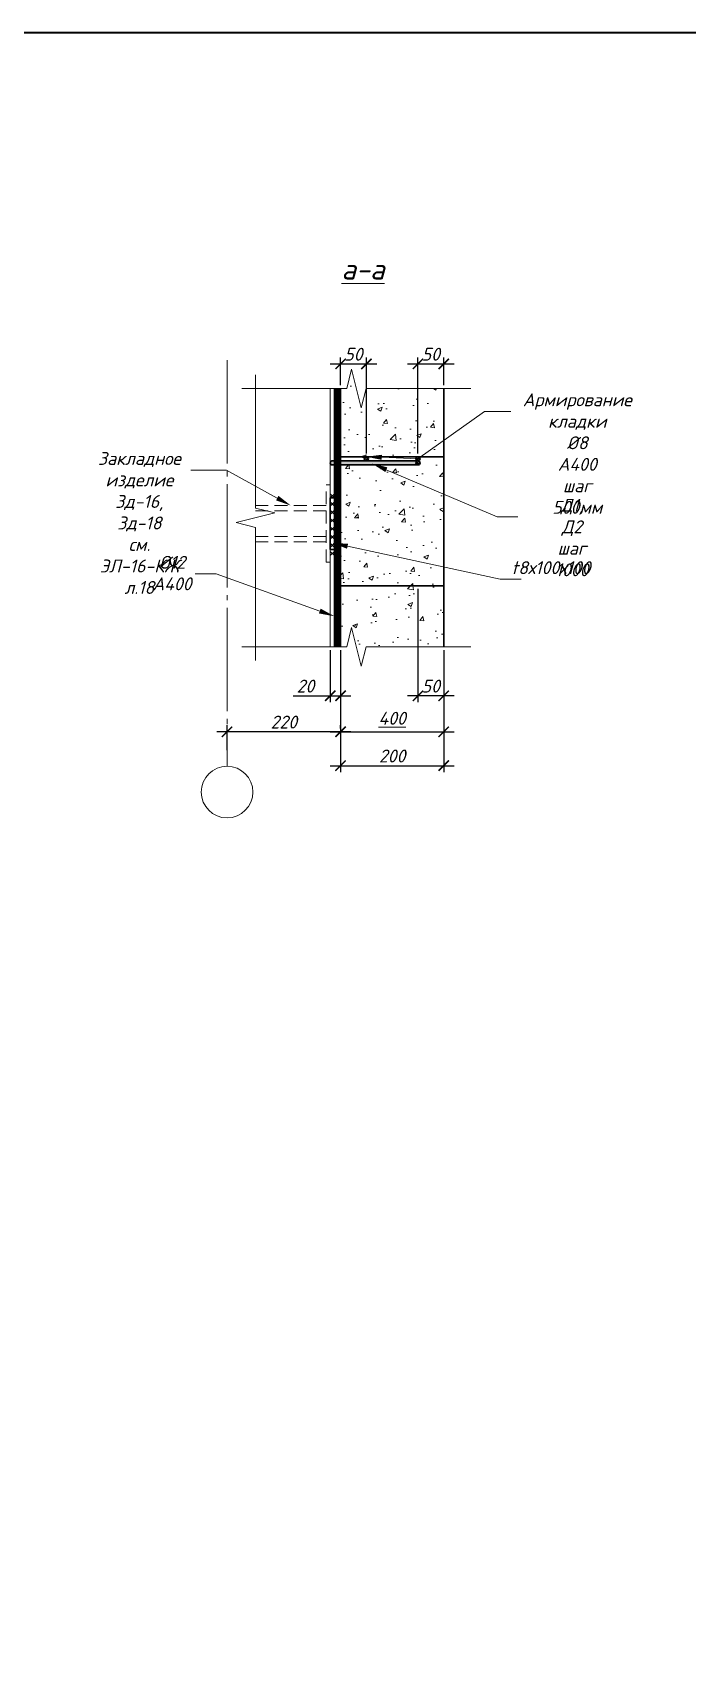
# Model space of a CAD drawing. Header units: millimetres. Extents: x -1807136 to 121189, y 23614 to 410608.
# Drawn here: x 17921 to 19191, y 33301 to 36443 of the extents above; entities that cross this region are included whole.
import ezdxf
from ezdxf import colors
from ezdxf.entities.mleader import LeaderData, LeaderLine
from ezdxf.enums import TextEntityAlignment as Align
from ezdxf.math import Vec2, Vec3

# ---------------------------------------------------------------- set-up
doc = ezdxf.new("R2010")
doc.units = ezdxf.units.MM
doc.header["$PDMODE"] = 3
doc.linetypes.add('DASHED2', pattern=[0.375, 0.25, -0.125])
doc.linetypes.add('GOST2.303 5', pattern=[24, 20, -1.5, 1, -1.5])
doc.layers.get('0').update_dxf_attribs({"lineweight": 5})
doc.layers.get('Defpoints').update_dxf_attribs({"lineweight": 0})
for name, color, linetype, lineweight in [('!!!Металл разрез', 7, 'Continuous', 35), ('#Cварка', 96, 'Continuous', 30), ('#Dimensions', 7, 'Continuous', 9), ('#Арматура', 152, 'Continuous', 30), ('#Бетон вид', 22, 'Continuous', 18), ('#Выноски', 7, 'Continuous', 15), ('#Газобетон', 152, 'Continuous', 35), ('#Оси', 7, 'Continuous', 9), ('k_ Размеры', 7, 'Continuous', 15)]:
    doc.layers.add(name, color=color, linetype=linetype, lineweight=lineweight)
doc.layers.add('#Hatch', color=7, linetype='Continuous', lineweight=5, true_color=0x525252)
doc.layers.add('#Арматура вид_2', color=7, linetype='Continuous', lineweight=35, true_color=0x616161)
doc.styles.add('STEP PR', font='isocpeui.ttf')
doc.dimstyles.new('SPDS', dxfattribs={"dimscale": 10, "dimtxt": 2.5, "dimasz": 2, "dimexe": 1.25, "dimexo": 0.625, "dimtad": 1, "dimdec": 0, "dimrnd": 0.001, "dimtxsty": 'STEP PR', "dimblk": 'ARCHTICK', "dimcen": 2.5, "dimdle": 2, "dimclrd": 256, "dimclre": 256, "dimclrt": 7, "dimadec": 0, "dimazin": 2, "dimtfac": 0.75, "dimtdec": 0, "dimtmove": 1, "dimatfit": 3, "dimfxl": 1, "dimtolj": 1, "dimarcsym": 1})

# ---------------------------------------------------------------- blocks, each defined once
blk = doc.blocks.new('*U239')
at = {"color": 0, "linetype": 'ByBlock', "lineweight": -2}
for p, q in [((6.76, 0), (7.08, 1.25)), ((7.08, 1.25), (7.7, -1.25)), ((6.76, 0), (0, 0)), ((7.7, -1.25), (8.01, 0)), ((14.78, 0), (8.01, 0))]:
    blk.add_line(p, q, dxfattribs=at)
blk = doc.blocks.new('*U240')
at = {"color": 0, "linetype": 'ByBlock', "lineweight": -2}
for p, q in [((6.77, 0), (7.08, 1.25)), ((7.08, 1.25), (7.71, -1.25)), ((6.77, 0), (0, 0)), ((7.71, -1.25), (8.02, 0)), ((14.79, 0), (8.02, 0))]:
    blk.add_line(p, q, dxfattribs=at)
blk = doc.blocks.new('Г.б.250х200')
at = {"layer": '#Hatch'}
h = blk.add_hatch(dxfattribs=at)
h.set_pattern_fill('AR-CONC', color=256, scale=0.5)
h.paths.add_polyline_path([(200, 250), (0, 250), (0, 0), (200, 0)])
at = {"layer": '#Газобетон'}
blk.add_lwpolyline([(0, 0), (200, 0), (200, 250), (0, 250)], close=True, dxfattribs=at)
blk = doc.blocks.new('*U46')
at = {"layer": '#Арматура', "lineweight": 0}
h = blk.add_hatch(dxfattribs=at)
h.set_pattern_fill('ANSI31', scale=0.8)
edge = h.paths.add_edge_path()
edge.add_arc((0, 4), 4, 0, 360)
blk.add_circle((0, 4), 4)
blk = doc.blocks.new('*U267')
at = {"color": 0, "linetype": 'ByBlock', "lineweight": -2}
for p, q in [((8.6, 0), (8.91, 1.25)), ((8.91, 1.25), (9.53, -1.25)), ((8.6, 0), (0, 0)), ((9.53, -1.25), (9.85, 0)), ((18.44, 0), (9.85, 0))]:
    blk.add_line(p, q, dxfattribs=at)
blk = doc.blocks.new('*U265')
for p, q in [((-0.5, 0.5), (0.5, -0.5)), ((0.5, 0.5), (-0.5, -0.5)), ((1.5, 0.5), (2.5, -0.5)), ((2.5, 0.5), (1.5, -0.5)), ((3.5, 0.5), (4.5, -0.5)), ((4.5, 0.5), (3.5, -0.5)), ((5.5, 0.5), (6.5, -0.5)), ((6.5, 0.5), (5.5, -0.5)), ((7.5, 0.5), (8.5, -0.5)), ((8.5, 0.5), (7.5, -0.5)), ((9.5, 0.5), (10.5, -0.5)), ((10.5, 0.5), (9.5, -0.5)), ((11.5, 0.5), (12.5, -0.5)), ((12.5, 0.5), (11.5, -0.5))]:
    blk.add_line(p, q)
blk = doc.blocks.new('*U266')
for p, q in [((-0.5, 0.5), (0.5, -0.5)), ((0.5, 0.5), (-0.5, -0.5)), ((1.5, 0.5), (2.5, -0.5)), ((2.5, 0.5), (1.5, -0.5)), ((3.5, 0.5), (4.5, -0.5)), ((4.5, 0.5), (3.5, -0.5)), ((5.5, 0.5), (6.5, -0.5)), ((6.5, 0.5), (5.5, -0.5)), ((7.5, 0.5), (8.5, -0.5)), ((8.5, 0.5), (7.5, -0.5)), ((9.5, 0.5), (10.5, -0.5)), ((10.5, 0.5), (9.5, -0.5)), ((11.5, 0.5), (12.5, -0.5)), ((12.5, 0.5), (11.5, -0.5)), ((13.5, 0.5), (14.5, -0.5)), ((14.5, 0.5), (13.5, -0.5))]:
    blk.add_line(p, q)
blk = doc.blocks.new('_ArchTick')
at = {"color": 0, "linetype": 'ByBlock', "const_width": 0.15}
blk.add_lwpolyline([(-0.5, -0.5), (0.5, 0.5)], dxfattribs=at)
blk = doc.blocks.new('*D273')
at = {"layer": 'Defpoints', "color": 0, "transparency": 16777216}
for p in [(18498.1, 35252), (18518.1, 35252), (18518.1, 35157.1)]:
    blk.add_point(p, dxfattribs=at)
at = {"layer": 'k_ Размеры', "lineweight": -2, "transparency": 16777216}
for p, q in [((18498.1, 35245.8), (18498.1, 35144.6)), ((18518.1, 35245.8), (18518.1, 35144.6)), ((18426.4, 35157.1), (18498.1, 35157.1)), ((18478.1, 35157.1), (18538.1, 35157.1))]:
    blk.add_line(p, q, dxfattribs=at)
at = {"layer": 'k_ Размеры', "lineweight": -2, "transparency": 16777216, "xscale": 20, "yscale": 20, "zscale": 20, "rotation": 180}
blk.add_blockref('_ArchTick', (18498.1, 35157.1), dxfattribs=at)
at = {"layer": 'k_ Размеры', "lineweight": -2, "transparency": 16777216, "xscale": 20, "yscale": 20, "zscale": 20}
blk.add_blockref('_ArchTick', (18518.1, 35157.1), dxfattribs=at)
at = {"layer": 'k_ Размеры', "color": 7, "transparency": 16777216, "insert": (18450.1, 35175.9), "char_height": 25, "attachment_point": 5, "style": 'STEP PR'}
blk.add_mtext('\\A1;20', dxfattribs=at)
blk = doc.blocks.new('*D274')
at = {"layer": 'Defpoints', "color": 0, "transparency": 16777216}
for p in [(18518.1, 35252), (18718.1, 35252), (18718.1, 35087.4)]:
    blk.add_point(p, dxfattribs=at)
at = {"layer": 'k_ Размеры', "lineweight": -2, "transparency": 16777216}
for p, q in [((18518.1, 35245.8), (18518.1, 35074.9)), ((18718.1, 35245.8), (18718.1, 35074.9)), ((18498.1, 35087.4), (18738.1, 35087.4))]:
    blk.add_line(p, q, dxfattribs=at)
at = {"layer": 'k_ Размеры', "lineweight": -2, "transparency": 16777216, "xscale": 20, "yscale": 20, "zscale": 20, "rotation": 180}
blk.add_blockref('_ArchTick', (18518.1, 35087.4), dxfattribs=at)
at = {"layer": 'k_ Размеры', "lineweight": -2, "transparency": 16777216, "xscale": 20, "yscale": 20, "zscale": 20}
blk.add_blockref('_ArchTick', (18718.1, 35087.4), dxfattribs=at)
at = {"layer": 'k_ Размеры', "color": 7, "transparency": 16777216, "insert": (18618.1, 35113.6), "char_height": 25, "attachment_point": 5, "style": 'STEP PR'}
blk.add_mtext('\\A1;\\L400', dxfattribs=at)
blk = doc.blocks.new('*D275')
at = {"layer": 'Defpoints', "color": 0, "transparency": 16777216}
for p in [(18298.1, 35087.4), (18518.1, 35087.4), (18298.1, 35045.5)]:
    blk.add_point(p, dxfattribs=at)
at = {"layer": 'k_ Размеры', "lineweight": -2, "transparency": 16777216}
for p, q in [((18298.1, 35051.7), (18298.1, 35099.9)), ((18518.1, 35093.7), (18518.1, 35099.9)), ((18538.1, 35087.4), (18278.1, 35087.4))]:
    blk.add_line(p, q, dxfattribs=at)
at = {"layer": 'k_ Размеры', "lineweight": -2, "transparency": 16777216, "xscale": 20, "yscale": 20, "zscale": 20, "rotation": 180}
blk.add_blockref('_ArchTick', (18298.1, 35087.4), dxfattribs=at)
at = {"layer": 'k_ Размеры', "lineweight": -2, "transparency": 16777216, "xscale": 20, "yscale": 20, "zscale": 20}
blk.add_blockref('_ArchTick', (18518.1, 35087.4), dxfattribs=at)
at = {"layer": 'k_ Размеры', "color": 7, "transparency": 16777216, "insert": (18408.1, 35106.2), "char_height": 25, "attachment_point": 5, "style": 'STEP PR'}
blk.add_mtext('\\A1;220', dxfattribs=at)
blk = doc.blocks.new('*D281')
at = {"layer": 'Defpoints', "color": 0, "transparency": 16777216}
for p in [(18568.1, 35800.4), (18518.1, 35752.7), (18568.1, 35620.5)]:
    blk.add_point(p, dxfattribs=at)
at = {"layer": 'k_ Размеры', "lineweight": -2, "transparency": 16777216}
for p, q in [((18498.1, 35800.4), (18588.1, 35800.4)), ((18518.1, 35759), (18518.1, 35812.9)), ((18568.1, 35626.8), (18568.1, 35812.9))]:
    blk.add_line(p, q, dxfattribs=at)
at = {"layer": 'k_ Размеры', "lineweight": -2, "transparency": 16777216, "xscale": 20, "yscale": 20, "zscale": 20, "rotation": 180}
blk.add_blockref('_ArchTick', (18518.1, 35800.4), dxfattribs=at)
at = {"layer": 'k_ Размеры', "lineweight": -2, "transparency": 16777216, "xscale": 20, "yscale": 20, "zscale": 20}
blk.add_blockref('_ArchTick', (18568.1, 35800.4), dxfattribs=at)
at = {"layer": 'k_ Размеры', "color": 7, "transparency": 16777216, "insert": (18543.1, 35819.1), "char_height": 25, "attachment_point": 5, "style": 'STEP PR'}
blk.add_mtext('\\A1;50', dxfattribs=at)
blk = doc.blocks.new('*D282')
at = {"layer": 'Defpoints', "color": 0, "transparency": 16777216}
for p in [(18718.1, 35800.4), (18718.1, 35752.7), (18668.1, 35620.5)]:
    blk.add_point(p, dxfattribs=at)
at = {"layer": 'k_ Размеры', "lineweight": -2, "transparency": 16777216}
for p, q in [((18648.1, 35800.4), (18738.1, 35800.4)), ((18668.1, 35626.8), (18668.1, 35812.9)), ((18718.1, 35759), (18718.1, 35812.9))]:
    blk.add_line(p, q, dxfattribs=at)
at = {"layer": 'k_ Размеры', "lineweight": -2, "transparency": 16777216, "xscale": 20, "yscale": 20, "zscale": 20, "rotation": 180}
blk.add_blockref('_ArchTick', (18668.1, 35800.4), dxfattribs=at)
at = {"layer": 'k_ Размеры', "lineweight": -2, "transparency": 16777216, "xscale": 20, "yscale": 20, "zscale": 20}
blk.add_blockref('_ArchTick', (18718.1, 35800.4), dxfattribs=at)
at = {"layer": 'k_ Размеры', "color": 7, "transparency": 16777216, "insert": (18693.1, 35819.1), "char_height": 25, "attachment_point": 5, "style": 'STEP PR'}
blk.add_mtext('\\A1;50', dxfattribs=at)
blk = doc.blocks.new('*D283')
at = {"layer": 'Defpoints', "color": 0, "transparency": 16777216}
for p in [(18668.1, 35370.5), (18718.1, 35252), (18668.1, 35157.1)]:
    blk.add_point(p, dxfattribs=at)
at = {"layer": 'k_ Размеры', "lineweight": -2, "transparency": 16777216}
for p, q in [((18668.1, 35364.3), (18668.1, 35144.6)), ((18718.1, 35245.8), (18718.1, 35144.6)), ((18738.1, 35157.1), (18648.1, 35157.1))]:
    blk.add_line(p, q, dxfattribs=at)
at = {"layer": 'k_ Размеры', "lineweight": -2, "transparency": 16777216, "xscale": 20, "yscale": 20, "zscale": 20, "rotation": 180}
blk.add_blockref('_ArchTick', (18668.1, 35157.1), dxfattribs=at)
at = {"layer": 'k_ Размеры', "lineweight": -2, "transparency": 16777216, "xscale": 20, "yscale": 20, "zscale": 20}
blk.add_blockref('_ArchTick', (18718.1, 35157.1), dxfattribs=at)
at = {"layer": 'k_ Размеры', "color": 7, "transparency": 16777216, "insert": (18693.1, 35175.9), "char_height": 25, "attachment_point": 5, "style": 'STEP PR'}
blk.add_mtext('\\A1;50', dxfattribs=at)
blk = doc.blocks.new('*D332')
at = {"layer": 'Defpoints', "color": 0, "transparency": 16777216}
for p in [(18518.1, 35252), (18718.1, 35252), (18718.1, 35021.7)]:
    blk.add_point(p, dxfattribs=at)
at = {"layer": 'k_ Размеры', "lineweight": -2, "transparency": 16777216}
for p, q in [((18518.1, 35245.8), (18518.1, 35009.2)), ((18718.1, 35245.8), (18718.1, 35009.2)), ((18498.1, 35021.7), (18738.1, 35021.7))]:
    blk.add_line(p, q, dxfattribs=at)
at = {"layer": 'k_ Размеры', "lineweight": -2, "transparency": 16777216, "xscale": 20, "yscale": 20, "zscale": 20, "rotation": 180}
blk.add_blockref('_ArchTick', (18518.1, 35021.7), dxfattribs=at)
at = {"layer": 'k_ Размеры', "lineweight": -2, "transparency": 16777216, "xscale": 20, "yscale": 20, "zscale": 20}
blk.add_blockref('_ArchTick', (18718.1, 35021.7), dxfattribs=at)
at = {"layer": 'k_ Размеры', "color": 7, "transparency": 16777216, "insert": (18618.1, 35040.4), "char_height": 25, "attachment_point": 5, "style": 'STEP PR'}
blk.add_mtext('\\A1;200', dxfattribs=at)

msp = doc.modelspace()

# ---------------------------------------------------------------- hatches: boundary and pattern name
at = {"layer": '#Hatch'}
h = msp.add_hatch(dxfattribs=at)
h.set_pattern_fill('AR-CONC', color=256, scale=0.5)
h.paths.add_polyline_path([(18529.9, 35752.7), (18518.1, 35752.7), (18518.1, 35620.5), (18718.1, 35620.5), (18718.1, 35752.7), (18567.4, 35752.7), (18558.1, 35715.2), (18539.3, 35790.2)])
h = msp.add_hatch(dxfattribs=at)
h.set_pattern_fill('AR-CONC', color=256, scale=0.5)
h.paths.add_polyline_path([(18567.6, 35252), (18718.1, 35252), (18718.1, 35370.5), (18518.1, 35370.5), (18518.1, 35252), (18530.1, 35252), (18539.4, 35289.5), (18558.2, 35214.5)])
at = {"layer": '#Арматура вид_2'}
h = msp.add_hatch(color=256, dxfattribs=at)
h.dxf.hatch_style = 1
edge = h.paths.add_edge_path()
edge.add_line((18668.1, 35612.5), (18502.1, 35612.5))
edge.add_arc((18502.1, 35608.5), 4, -180, 90, ccw=False)
edge.add_arc((18502.1, 35608.5), 4, -90, 180, ccw=False)
edge.add_line((18502.1, 35604.5), (18668.1, 35604.5))
edge.add_arc((18668.1, 35608.5), 4, 180, 270, ccw=False)
edge.add_arc((18668.1, 35608.5), 4, 90, 180, ccw=False)

# ---------------------------------------------------------------- linework, layer by layer
at = {"layer": '!!!Металл разрез'}
msp.add_lwpolyline([(18498.1, 35440.8), (18506.1, 35440.8), (18506.1, 35540.8), (18498.1, 35540.8)], close=True, dxfattribs=at)
at = {"layer": '#Арматура'}
for points in [[(18506.1, 35252), (18506.1, 35752.7)], [(18518.1, 35252), (18518.1, 35752.7)], [(18668.1, 35612.5), (18502.1, 35612.5)], [(18668.1, 35604.5), (18502.1, 35604.5)]]:
    msp.add_lwpolyline(points, dxfattribs=at)
msp.add_arc((18502.1, 35608.5), 4, 90, 270, dxfattribs=at)
at = {"layer": '#Арматура вид_2', "const_width": 12}
msp.add_lwpolyline([(18512.1, 35252), (18512.1, 35752.7)], dxfattribs=at)
at = {"layer": '#Бетон вид'}
msp.add_lwpolyline([(18498.1, 35252), (18498.1, 35752.7)], dxfattribs=at)
at = {"layer": '#Газобетон'}
for points in [[(18518.1, 35752.7), (18518.1, 35620.5), (18718.1, 35620.5), (18718.1, 35752.7)], [(18718.1, 35252), (18718.1, 35370.5), (18518.1, 35370.5), (18518.1, 35252)]]:
    msp.add_lwpolyline(points, dxfattribs=at)
at = {"layer": '#Оси', "linetype": 'GOST2.303 5', "ltscale": 10}
msp.add_lwpolyline([(18298.1, 35807.3), (18298.1, 35045.5), (18298.1, 35020.5)], dxfattribs=at)
at = {"layer": '#Оси', "linetype": 'Continuous', "ltscale": 100}
msp.add_circle((18298.1, 34970.5), 50, dxfattribs=at)
at = {"color": 3, "lineweight": 40}
msp.add_lwpolyline([(13722.6, 36442.8), (24318.1, 36442.8), (24318.1, 28653.3), (13722.6, 28653.3)], close=True, dxfattribs=at)
at = {"linetype": 'DASHED2', "ltscale": 100}
for points in [[(18498.1, 35565.8), (18490.1, 35565.8)], [(18490.1, 35525.8), (18353.2, 35525.8)], [(18490.1, 35515.8), (18353.2, 35515.8)], [(18490.1, 35465.8), (18353.2, 35465.8)], [(18490.1, 35455.8), (18353.2, 35455.8)], [(18498.1, 35415.8), (18490.1, 35415.8)]]:
    msp.add_lwpolyline(points, dxfattribs=at)
msp.add_lwpolyline([(18490.1, 35565.8), (18498.1, 35565.8), (18498.1, 35415.8), (18490.1, 35415.8)], close=True, dxfattribs=at)

# ---------------------------------------------------------------- block references
at = {"layer": '#Cварка', "xscale": -8, "yscale": -8, "zscale": -8, "rotation": 90}
for name, p in [('*U266', (18502.1, 35544.8)), ('*U265', (18510.1, 35540))]:
    msp.add_blockref(name, p, dxfattribs=at)
at = {"layer": '#Арматура', "xscale": -1}
for p in [(18568.1, 35612.5), (18668.1, 35612.5), (18668.1, 35604.5)]:
    msp.add_blockref('*U46', p, dxfattribs=at)
at = {"layer": '#Газобетон'}
msp.add_blockref('Г.б.250х200', (18518.1, 35370.5), dxfattribs=at)
at = {"xscale": -30, "yscale": -30, "zscale": -30}
for name, p in [('*U239', (18770.4, 35752.7)), ('*U240', (18770.6, 35252))]:
    msp.add_blockref(name, p, dxfattribs=at)
at = {"xscale": -30, "yscale": -30, "zscale": -30, "rotation": 90}
msp.add_blockref('*U267', (18353.2, 35779), dxfattribs=at)

# ---------------------------------------------------------------- texts
at = {"layer": '#Dimensions', "style": 'STEP PR'}
msp.add_text('%%Uа-а', height=40, dxfattribs=at).set_placement((18561.5, 35963.9), align=Align.CENTER)

# ---------------------------------------------------------------- dimensions: what is measured, and where the dimension line sits
at = {"layer": 'k_ Размеры'}
for base, p1, p2, picture, middle in [((18568.1, 35800.4), (18518.1, 35752.7), (18568.1, 35620.5), '*D281', (18543.1, 35819.1)), ((18718.1, 35800.4), (18668.1, 35620.5), (18718.1, 35752.7), '*D282', (18693.1, 35819.1)), ((18668.1, 35157.1), (18718.1, 35252), (18668.1, 35370.5), '*D283', (18693.1, 35175.9)), ((18718.1, 35021.7), (18518.1, 35252), (18718.1, 35252), '*D332', (18618.1, 35040.4)), ((18298.1, 35087.4), (18518.1, 35087.4), (18298.1, 35045.5), '*D275', (18408.1, 35106.2))]:
    dim = msp.add_linear_dim(base=base, p1=p1, p2=p2, dimstyle='SPDS', dxfattribs=at)
    dim.commit()
    dim.dimension.update_dxf_attribs({"geometry": picture, "text_midpoint": middle})
dim = msp.add_linear_dim(base=(18518.1, 35157.1), p1=(18498.1, 35252), p2=(18518.1, 35252), dimstyle='SPDS', dxfattribs=at)
dim.commit()
dim.dimension.update_dxf_attribs({"geometry": '*D273', "text_midpoint": (18450.1, 35170), "dimtype": 160})
dim = msp.add_linear_dim(base=(18718.1, 35087.4), p1=(18518.1, 35252), p2=(18718.1, 35252), text='%%U400', dimstyle='SPDS', dxfattribs=at)
dim.commit()
dim.dimension.update_dxf_attribs({"geometry": '*D274', "text_midpoint": (18618.1, 35092.3), "dimtype": 160})

# ---------------------------------------------------------------- leaders
at = {"layer": '#Выноски'}
ml = msp.add_multileader_mtext('Standard', dxfattribs=at)
ml.set_content('{\\H0.83333x;Армирование кладки  \\P%%C8 А400 шаг 500мм\\A1;\\H1.2x;       }', color=256, style='STEP PR')
ml.set_leader_properties(color=256, linetype='ByLayer', lineweight=-1)
ml.build(insert=Vec2(0, 0))
ml.multileader.update_dxf_attribs({"text_left_attachment_type": 6, "text_right_attachment_type": 6, "dogleg_length": 0, "arrow_head_size": 30, "scale": 0.1})
ctx = ml.context
ctx.base_point, ctx.scale, ctx.char_height, ctx.arrow_head_size, ctx.landing_gap_size, ctx.plane_origin = Vec3(18796.8, 35708.3), 0.1, 30, 30, 12.5, Vec3(21480.6, 34061.6)
ctx.left_attachment, ctx.right_attachment, ctx.text_align_type = 6, 6, 1
notes = []
notes.append((ctx, [(0, (1, 1, 0), (18796.8, 35708.3), (1, 0), 0, [(0, [(18568.1, 35620.5), (18668.1, 35616.5)], 0, [])])]))
ctx.mtext.insert, ctx.mtext.rotation, ctx.mtext.width, ctx.mtext.defined_height, ctx.mtext.alignment, ctx.mtext.flow_direction = Vec3(18976.9, 35743.3), 6.283185, 384.515, 149.2, 2, 5
ml = msp.add_multileader_mtext('Standard', dxfattribs=at)
ml.set_content('{\\H0.83333x;Закладное изделие \\PЗд-16, Зд-18\\P см. ЭЛ-16-КЖ л.18\\A1;\\H1.2x;            }', color=256, style='STEP PR')
ml.set_leader_properties(color=256, linetype='ByLayer', lineweight=-1)
ml.build(insert=Vec2(0, 0))
ml.multileader.update_dxf_attribs({"text_left_attachment_type": 6, "text_right_attachment_type": 6, "dogleg_length": 0, "arrow_head_size": 30, "scale": 0.1})
ctx = ml.context
ctx.base_point, ctx.scale, ctx.char_height, ctx.arrow_head_size, ctx.landing_gap_size, ctx.plane_origin = Vec3(17959.4, 35594.6), 0.1, 30, 30, 12.5, Vec3(20419, 34864.8)
ctx.left_attachment, ctx.right_attachment, ctx.text_align_type = 6, 6, 1
notes.append((ctx, [(1, (1, 1, 0), (18297, 35594.6), (-1, 0), 0, [(0, [(18421.7, 35525.8)], 0, [])])]))
ctx.mtext.insert, ctx.mtext.rotation, ctx.mtext.width, ctx.mtext.defined_height, ctx.mtext.alignment, ctx.mtext.flow_direction = Vec3(18128.2, 35629.6), 6.283185, 558.117, 133.3, 2, 5
ml = msp.add_multileader_mtext('Standard', dxfattribs=at)
ml.set_content('{\\H0.83333x;Д1, Д2 шаг 1000\\A1;\\H1.2x;   }', color=256, style='STEP PR')
ml.set_leader_properties(color=256, linetype='ByLayer', lineweight=-1)
ml.build(insert=Vec2(0, 0))
ml.multileader.update_dxf_attribs({"text_left_attachment_type": 6, "text_right_attachment_type": 6, "dogleg_length": 0, "arrow_head_size": 30, "scale": 0.1})
ctx = ml.context
ctx.base_point, ctx.scale, ctx.char_height, ctx.arrow_head_size, ctx.landing_gap_size, ctx.plane_origin = Vec3(18821.6, 35503.8), 0.1, 30, 30, 12.5, Vec3(20426.7, 34793.7)
ctx.left_attachment, ctx.right_attachment, ctx.text_align_type = 6, 6, 1
notes.append((ctx, [(0, (1, 1, 0), (18821.6, 35503.8), (1, 0), 0, [(0, [(18579.2, 35607.1)], 0, [])])]))
ctx.mtext.insert, ctx.mtext.rotation, ctx.mtext.width, ctx.mtext.defined_height, ctx.mtext.alignment, ctx.mtext.flow_direction = Vec3(18966.6, 35538.8), 6.283185, 275.283, 91.1, 2, 5
ml = msp.add_multileader_mtext('Standard', dxfattribs=at)
ml.set_content('{\\H0.83333x;t8х100х100\\A1;\\H1.2x;       }', color=256, style='STEP PR')
ml.set_leader_properties(color=256, linetype='ByLayer', lineweight=-1)
ml.build(insert=Vec2(0, 0))
ml.multileader.update_dxf_attribs({"text_left_attachment_type": 6, "text_right_attachment_type": 6, "dogleg_length": 0, "arrow_head_size": 30, "scale": 0.1})
ctx = ml.context
ctx.base_point, ctx.scale, ctx.char_height, ctx.arrow_head_size, ctx.landing_gap_size, ctx.plane_origin = Vec3(18827.6, 35382.9), 0.1, 30, 30, 12.5, Vec3(20432.7, 34664.9)
ctx.left_attachment, ctx.right_attachment, ctx.text_align_type = 6, 6, 1
notes.append((ctx, [(0, (1, 1, 0), (18827.6, 35382.9), (1, 0), 0, [(0, [(18502.3, 35453.3)], 0, [])])]))
ctx.mtext.insert, ctx.mtext.rotation, ctx.mtext.width, ctx.mtext.defined_height, ctx.mtext.alignment, ctx.mtext.flow_direction = Vec3(18926.2, 35417.9), 6.283185, 275.283, 107, 2, 5
ml = msp.add_multileader_mtext('Standard', dxfattribs=at)
ml.set_content('{\\H0.83333x;%%C12 A400\\A1;\\H1.2x;  \\A0;\\H0.83333x; \\A1;\\H1.2x;  }', color=256, style='STEP PR')
ml.set_leader_properties(color=256, linetype='ByLayer', lineweight=-1)
ml.build(insert=Vec2(0, 0))
ml.multileader.update_dxf_attribs({"text_left_attachment_type": 6, "text_right_attachment_type": 6, "dogleg_length": 0, "arrow_head_size": 30, "scale": 0.1})
ctx = ml.context
ctx.base_point, ctx.scale, ctx.char_height, ctx.arrow_head_size, ctx.landing_gap_size, ctx.plane_origin = Vec3(18106.4, 35393.3), 0.1, 30, 30, 12.5, Vec3(20432.7, 34443.9)
ctx.left_attachment, ctx.right_attachment, ctx.text_align_type = 6, 6, 1
notes.append((ctx, [(1, (1, 1, 0), (18276.9, 35393.3), (-1, 0), 0, [(0, [(18506.1, 35311.3)], 0, [])])]))
ctx.mtext.insert, ctx.mtext.rotation, ctx.mtext.width, ctx.mtext.defined_height, ctx.mtext.alignment, ctx.mtext.flow_direction = Vec3(18191.6, 35428.3), 6.283185, 275.283, 91.1, 2, 5
for ctx, leaders in notes:
    for number, flags, end, landing, length, lines in leaders:
        leader = LeaderData()
        leader.index, (leader.has_last_leader_line, leader.has_dogleg_vector, leader.attachment_direction) = number, flags
        leader.last_leader_point, leader.dogleg_vector, leader.dogleg_length = Vec3(end), Vec3(landing), length
        for number, points, colour, breaks in lines:
            line = LeaderLine()
            line.index, line.vertices, line.color, line.breaks = number, Vec3.list(points), colors.encode_raw_color(colour), breaks
            leader.lines.append(line)
        ctx.leaders.append(leader)

doc.saveas('drawing.dxf')
